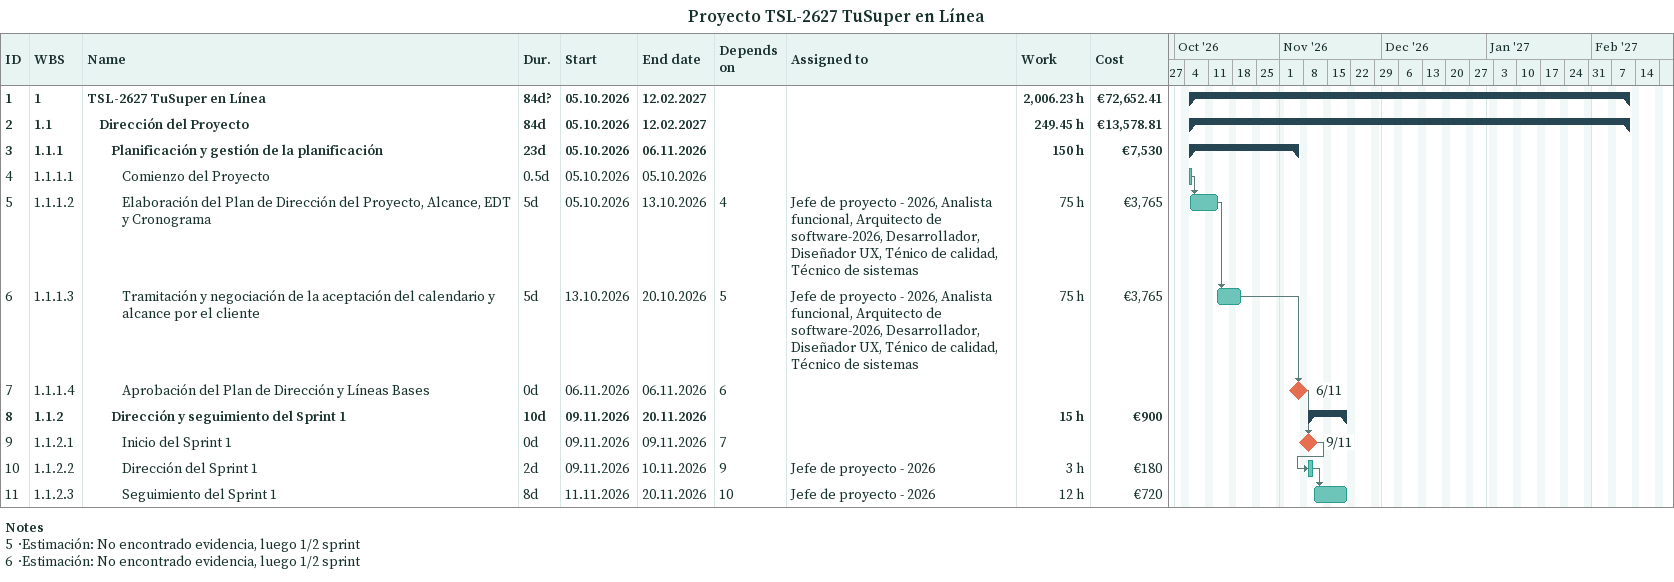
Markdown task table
Proyecto TSL-2627 TuSuper en Línea

| ID | WBS | Task | Duration | Start | Finish | Predecessors | Resources | Work (h) | Cost (€) |
|---|---|---|---|---|---|---|---|---|---|
| 1 | 1 | **TSL-2627 TuSuper en Línea** | 84d? | 2026-10-05 | 2027-02-12 |  |  | 2006.23 | 72652.41 |
| 2 | 1.1 | **Dirección del Proyecto** | 84d | 2026-10-05 | 2027-02-12 |  |  | 249.45 | 13578.81 |
| 3 | 1.1.1 | **Planificación y gestión de la planificación** | 23d | 2026-10-05 | 2026-11-06 |  |  | 150 | 7530 |
| 4 | 1.1.1.1 | Comienzo del Proyecto | 0.5d | 2026-10-05 | 2026-10-05 |  |  |  |  |
| 5 | 1.1.1.2 | Elaboración del Plan de Dirección del Proyecto, Alcance, EDT y Cronograma | 5d | 2026-10-05 | 2026-10-13 | 4 | Jefe de proyecto - 2026, Analista funcional, Arquitecto de software-2026, Desarrollador, Diseñador UX, Ténico de calidad, Técnico de sistemas | 75 | 3765 |
| 6 | 1.1.1.3 | Tramitación y negociación de la aceptación del calendario y alcance por el cliente | 5d | 2026-10-13 | 2026-10-20 | 5 | Jefe de proyecto - 2026, Analista funcional, Arquitecto de software-2026, Desarrollador, Diseñador UX, Ténico de calidad, Técnico de sistemas | 75 | 3765 |
| 7 | 1.1.1.4 | Aprobación del Plan de Dirección y Líneas Bases | 0d | 2026-11-06 | 2026-11-06 | 6 |  |  |  |
| 8 | 1.1.2 | **Dirección y seguimiento del Sprint 1** | 10d | 2026-11-09 | 2026-11-20 |  |  | 15 | 900 |
| 9 | 1.1.2.1 | Inicio del Sprint 1 | 0d | 2026-11-09 | 2026-11-09 | 7 |  |  |  |
| 10 | 1.1.2.2 | Dirección del Sprint 1 | 2d | 2026-11-09 | 2026-11-10 | 9 | Jefe de proyecto - 2026 | 3 | 180 |
| 11 | 1.1.2.3 | Seguimiento del Sprint 1 | 8d | 2026-11-11 | 2026-11-20 | 10 | Jefe de proyecto - 2026 | 12 | 720 |

Notes
- 5: ·Estimación: No encontrado evidencia, luego 1/2 sprint
- 6: ·Estimación: No encontrado evidencia, luego 1/2 sprint
